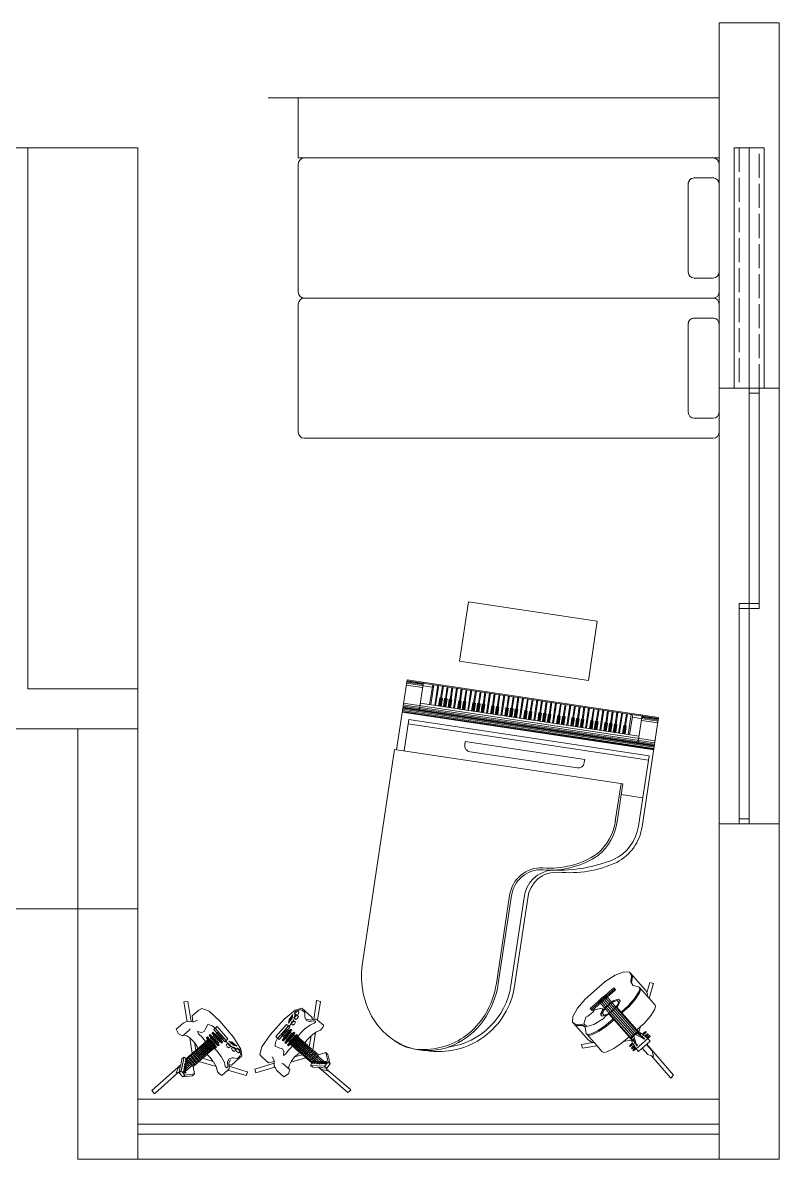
# Model space of a CAD drawing. Header units: millimetres. Extents: x 23218 to 31754, y 14902 to 21214.
# Drawn here: x 24733 to 25110, y 14902 to 15470 of the extents above; entities that cross this region are included whole.
import ezdxf

# ---------------------------------------------------------------- set-up
doc = ezdxf.new("R2010")
doc.units = ezdxf.units.MM
doc.linetypes.add('ACAD_ISO02W100', pattern=[15, 12, -3])
doc.layers.get('0').update_dxf_attribs({"lineweight": 18})
for name, color, linetype, lineweight in [('A-FURN', 9, 'Continuous', 13), ('PROIEZIONI_finissime_fine lines', 251, 'Continuous', 5), ('vetro', 140, 'Continuous', 15), ('Wall', 7, 'Continuous', 20)]:
    doc.layers.add(name, color=color, linetype=linetype, lineweight=lineweight)

# ---------------------------------------------------------------- blocks, each defined once
blk = doc.blocks.new('Guitar Stand Accoustic')
at = {"lineweight": 0}
for p, q in [((-0.36, 14.26), (-0.15, 22.09)), ((-0.15, 22.09), (0.58, 22.15)), ((0.61, 22.04), (0.46, 16.54)), ((0.58, 22.15), (0.61, 22.04)), ((-0.27, 14.26), (-0.24, 15.89)), ((-0.24, 15.89), (0.3, 16.87)), ((0.3, 16.87), (0.46, 16.54)), ((0.46, 16.54), (0.8, 15.87)), ((0.8, 15.87), (0.77, 14.24)), ((-1.87, 13.59), (-1.88, 13.36)), ((-1.88, 13.36), (-1.38, 13.35)), ((-1.38, 13.58), (-1.87, 13.59)), ((-1.83, 13.1), (-1.84, 12.88)), ((-1.33, 13.09), (-1.83, 13.1)), ((-1.38, 13.53), (-1.38, 13.58)), ((-1.38, 13.53), (-1.25, 13.52)), ((-1.38, 13.37), (-1.38, 13.53)), ((-1.38, 13.35), (-1.38, 13.37)), ((-1.38, 13.37), (-1.22, 13.37)), ((-1.34, 13.04), (-1.33, 13.09)), ((-1.26, 13.57), (-1.24, 14.28)), ((-1.25, 13.52), (-1.26, 13.57)), ((-1.26, 13.57), (1.73, 13.52)), ((-1.22, 13.37), (-1.25, 13.52)), ((-1.24, 14.28), (-0.36, 14.26)), ((-1.17, 13.03), (-1.22, 13.37)), ((-0.69, 13.27), (-0.77, 13.21)), ((-0.77, 12.9), (-0.77, 13.21)), ((-0.61, 13.21), (-0.69, 13.27)), ((-0.61, 12.9), (-0.61, 13.21)), ((-0.36, 14.26), (-0.27, 14.26)), ((-0.27, 14.26), (0.77, 14.24)), ((1.75, 14.22), (0.77, 14.24)), ((1.07, 13.18), (1.16, 13.24)), ((1.07, 12.87), (1.07, 13.18)), ((1.16, 13.24), (1.24, 13.18)), ((1.23, 12.87), (1.24, 13.18)), ((1.63, 12.99), (1.69, 13.32)), ((1.69, 13.32), (1.72, 13.47)), ((1.85, 13.32), (1.69, 13.32)), ((1.72, 13.47), (1.73, 13.52)), ((1.85, 13.47), (1.72, 13.47)), ((1.73, 13.52), (1.75, 14.22)), ((1.85, 13.53), (2.35, 13.52)), ((1.85, 13.47), (1.85, 13.53)), ((1.85, 13.32), (1.85, 13.47)), ((1.85, 13.29), (1.85, 13.32)), ((2.35, 13.29), (1.85, 13.29)), ((2.35, 13.52), (2.35, 13.29)), ((-2.68, 10.98), (-4.43, 10.79)), ((-1.76, 10.98), (-2.68, 10.98)), ((-1.84, 12.51), (-1.85, 12.3)), ((-1.85, 12.3), (-1.35, 12.29)), ((-1.84, 12.88), (-1.34, 12.87)), ((-1.34, 12.5), (-1.84, 12.51)), ((-1.76, 10.98), (-0.79, 11.56)), ((-0.8, 10.97), (-1.76, 10.98)), ((-1.35, 12.45), (-1.34, 12.5)), ((-1.35, 12.45), (-1.07, 12.45)), ((-1.35, 12.3), (-1.35, 12.45)), ((-1.35, 12.29), (-1.35, 12.3)), ((-1.35, 12.3), (-1.05, 12.3)), ((-1.34, 13.04), (-1.17, 13.03)), ((-1.34, 12.89), (-1.34, 13.04)), ((-1.34, 12.87), (-1.34, 12.89)), ((-1.34, 12.89), (-1.14, 12.88)), ((-1.14, 12.88), (-1.17, 13.03)), ((-1.07, 12.45), (-1.14, 12.88)), ((-1.05, 12.3), (-1.07, 12.45)), ((-0.97, 11.86), (-1.05, 12.3)), ((-0.79, 11.6), (-0.97, 11.86)), ((-0.88, 6.63), (-0.8, 10.97)), ((-0.79, 11.43), (-0.8, 11.32)), ((-0.8, 10.97), (-0.8, 11.32)), ((-0.8, 11.32), (1.2, 11.28)), ((-0.67, 11.31), (-0.8, 11.32)), ((-0.79, 11.56), (-0.79, 11.6)), ((-0.79, 11.43), (-0.79, 11.56)), ((-0.79, 11.43), (1.2, 11.4)), ((-0.78, 5.06), (-0.67, 11.31)), ((-0.69, 12.96), (-0.77, 12.9)), ((-0.77, 12.9), (-0.61, 12.9)), ((-0.66, 12.19), (-0.74, 12.14)), ((-0.74, 11.83), (-0.74, 12.14)), ((-0.66, 11.88), (-0.74, 11.83)), ((-0.74, 11.83), (-0.58, 11.83)), ((-0.65, 12.78), (-0.73, 12.73)), ((-0.73, 12.41), (-0.73, 12.73)), ((-0.65, 12.47), (-0.73, 12.41)), ((-0.73, 12.41), (-0.57, 12.41)), ((-0.61, 12.9), (-0.69, 12.96)), ((-0.67, 11.31), (-0.66, 11.83)), ((-0.32, 11.31), (-0.67, 11.31)), ((-0.58, 12.14), (-0.66, 12.19)), ((-0.58, 11.83), (-0.66, 11.88)), ((-0.57, 12.72), (-0.65, 12.78)), ((-0.57, 12.41), (-0.65, 12.47)), ((0.02, 11.3), (-0.62, 12.9)), ((-0.32, 11.31), (-0.61, 12.41)), ((-0.58, 11.83), (-0.58, 12.14)), ((-0.57, 12.41), (-0.57, 12.72)), ((-0.48, 2.37), (-0.32, 11.31)), ((0.02, 11.3), (-0.32, 11.31)), ((-0.13, 2.37), (0.02, 11.3)), ((0.2, 11.3), (0.02, 11.3)), ((0.2, 11.3), (0.37, 11.29)), ((0.26, 5.11), (0.37, 11.29)), ((0.37, 11.29), (1.08, 12.87)), ((0.37, 11.29), (0.72, 11.29)), ((0.61, 5.07), (0.72, 11.29)), ((0.72, 11.29), (1.04, 12.38)), ((0.72, 11.29), (1.07, 11.28)), ((0.96, 5.02), (1.07, 11.28)), ((1, 12.11), (1.09, 12.16)), ((1, 11.8), (1, 12.11)), ((1, 11.8), (1.08, 11.85)), ((1.16, 11.8), (1, 11.8)), ((1.01, 12.69), (1.1, 12.75)), ((1.01, 12.38), (1.01, 12.69)), ((1.01, 12.38), (1.09, 12.44)), ((1.17, 12.38), (1.01, 12.38)), ((1.07, 12.87), (1.15, 12.92)), ((1.23, 12.87), (1.07, 12.87)), ((1.07, 11.28), (1.08, 11.8)), ((1.07, 11.28), (1.2, 11.28)), ((1.08, 11.85), (1.16, 11.8)), ((1.09, 12.44), (1.17, 12.38)), ((1.09, 12.16), (1.17, 12.11)), ((1.1, 12.75), (1.18, 12.69)), ((1.11, 6.6), (1.19, 10.93)), ((1.15, 12.92), (1.23, 12.87)), ((1.16, 11.8), (1.17, 12.11)), ((1.17, 12.38), (1.18, 12.69)), ((1.19, 10.93), (1.2, 11.28)), ((1.19, 10.93), (2.59, 10.89)), ((1.2, 11.57), (1.32, 11.72)), ((1.2, 11.4), (1.2, 11.57)), ((1.2, 11.4), (1.2, 11.28)), ((1.32, 11.72), (1.39, 11.81)), ((1.32, 11.72), (2.59, 10.89)), ((1.39, 11.81), (1.48, 12.25)), ((1.48, 12.25), (1.51, 12.4)), ((1.78, 12.25), (1.48, 12.25)), ((1.51, 12.4), (1.6, 12.84)), ((1.78, 12.4), (1.51, 12.4)), ((1.6, 12.84), (1.63, 12.99)), ((1.79, 12.83), (1.6, 12.84)), ((1.79, 12.98), (1.63, 12.99)), ((1.78, 12.4), (1.79, 12.45)), ((1.78, 12.25), (1.78, 12.4)), ((1.78, 12.24), (1.78, 12.25)), ((2.28, 12.23), (1.78, 12.24)), ((1.79, 12.98), (1.8, 13.04)), ((1.79, 12.83), (1.79, 12.98)), ((1.79, 12.81), (1.79, 12.83)), ((2.29, 12.81), (1.79, 12.81)), ((1.79, 12.45), (2.28, 12.44)), ((1.8, 13.04), (2.29, 13.03)), ((2.28, 12.44), (2.28, 12.23)), ((2.29, 13.03), (2.29, 12.81)), ((2.59, 10.89), (3.06, 10.88)), ((3.06, 10.88), (4.81, 10.63)), ((-6.61, 8.06), (-6.58, 9.77)), ((-6.41, 10.12), (-6.58, 9.77)), ((-5.88, 10.41), (-6.41, 10.12)), ((-4.43, 10.79), (-5.88, 10.41)), ((4.81, 10.63), (6.25, 10.2)), ((6.25, 10.2), (6.77, 9.89)), ((6.77, 9.89), (6.92, 9.54)), ((6.89, 8.1), (6.92, 9.54)), ((-9.13, 6.55), (-6.61, 8.06)), ((-8.72, 5.91), (-9.13, 6.55)), ((-7, 6.94), (-8.72, 5.91)), ((-7, 6.94), (-7.14, 6.42)), ((-6.92, 7.24), (-7, 6.94)), ((-6.62, 7.49), (-6.92, 7.24)), ((-6.65, 5.44), (-6.62, 7.49)), ((-6.62, 7.49), (-6.61, 8.06)), ((-2.75, 6.64), (-4.51, 6.45)), ((-0.88, 6.63), (-2.75, 6.64)), ((-0.88, 6.4), (-0.88, 6.63)), ((1.11, 6.6), (2.98, 6.54)), ((1.11, 6.36), (1.11, 6.6)), ((2.98, 6.54), (4.73, 6.29)), ((6.84, 5.2), (6.88, 7.25)), ((6.88, 7.25), (6.89, 8.1)), ((6.88, 7.25), (7.09, 7.06)), ((6.89, 8.1), (9.26, 6.56)), ((8.83, 5.94), (7.09, 7.06)), ((7.09, 7.06), (7.17, 6.99)), ((7.17, 6.99), (7.37, 6.16)), ((9.26, 6.56), (8.93, 5.91)), ((-7.22, 2.08), (-7.14, 6.42)), ((-6.49, 5.55), (-6.66, 5.2)), ((-6.66, 5.2), (-6.65, 5.44)), ((-6.66, 5.2), (-6.43, 4.85)), ((-6.49, 5.78), (-6.65, 5.44)), ((-5.96, 6.08), (-6.49, 5.78)), ((-5.96, 5.84), (-6.49, 5.55)), ((-6.43, 4.85), (-6, 4.17)), ((-4.51, 6.45), (-5.96, 6.08)), ((-4.51, 6.22), (-5.96, 5.84)), ((-2.76, 6.41), (-4.51, 6.22)), ((-0.88, 6.4), (-2.76, 6.41)), ((-1.31, 5.12), (-2.19, 4.74)), ((-2.19, 4.74), (-2.19, 4.24)), ((-1.81, 4.69), (-1.82, 4.27)), ((-1.08, 5.01), (-1.81, 4.69)), ((-0.91, 5.16), (-1.31, 5.12)), ((0.09, 5.12), (-1.08, 5.01)), ((-0.91, 5.16), (-0.88, 6.4)), ((-0.91, 5.04), (-0.91, 5.16)), ((-0.03, 5.12), (-0.91, 5.04)), ((-0.83, 2.38), (-0.78, 5.06)), ((-0.03, 5.12), (0.21, 5.12)), ((0.09, 5.12), (1.26, 4.97)), ((0.21, 5.12), (1.08, 5.01)), ((0.22, 2.36), (0.26, 5.11)), ((0.56, 2.36), (0.61, 5.07)), ((0.91, 2.35), (0.96, 5.02)), ((1.08, 5.01), (1.09, 5.13)), ((1.09, 5.13), (1.11, 6.36)), ((1.09, 5.13), (1.49, 5.07)), ((1.11, 6.36), (2.98, 6.31)), ((1.26, 4.97), (1.98, 4.62)), ((1.49, 5.07), (1.69, 4.98)), ((1.49, 4.96), (1.69, 4.98)), ((1.49, 4.96), (2.35, 4.54)), ((1.69, 4.98), (2.5, 5.05)), ((1.98, 4.62), (1.97, 4.21)), ((2.35, 4.54), (2.34, 4.16)), ((2.5, 5.05), (4.57, 4.69)), ((2.98, 6.31), (4.73, 6.06)), ((4.57, 4.69), (5.83, 4.03)), ((4.73, 6.29), (6.17, 5.86)), ((4.73, 6.06), (6.17, 5.63)), ((6.6, 4.62), (6.15, 3.96)), ((6.17, 5.86), (6.69, 5.55)), ((6.17, 5.63), (6.69, 5.31)), ((6.84, 4.96), (6.6, 4.62)), ((6.69, 5.55), (6.84, 5.2)), ((6.69, 5.31), (6.84, 4.96)), ((6.84, 4.96), (6.84, 5.2)), ((7.29, 1.83), (7.37, 6.16)), ((8.93, 5.91), (8.83, 5.94)), ((-7, 2.9), (-7.22, 2.08)), ((-7, 2.67), (-7.22, 1.85)), ((-6.15, 3.59), (-7, 2.9)), ((-6.16, 3.36), (-7, 2.67)), ((-5.96, 4.11), (-6.16, 3.36)), ((-6, 4.17), (-6.15, 3.59)), ((-6, 4.17), (-5.96, 4.11)), ((-2.94, 2.53), (-2.95, 2.3)), ((-2.95, 2.3), (-2.95, 2.05)), ((-2.95, 2.3), (3.03, 2.2)), ((-2.94, 2.53), (3.03, 2.43)), ((-2.19, 4.24), (-1.33, 3.82)), ((-1.82, 4.27), (-1.1, 3.93)), ((-1.33, 3.82), (-0.05, 3.66)), ((-1.1, 3.93), (0.07, 3.78)), ((1.24, 3.88), (0.07, 3.78)), ((1.47, 3.77), (0.18, 3.66)), ((1.97, 4.21), (1.24, 3.88)), ((1.3, 3.4), (1.47, 3.66)), ((2.58, 2.66), (1.3, 3.4)), ((2.34, 4.16), (1.47, 3.77)), ((2.34, 4.04), (1.47, 3.66)), ((2.34, 4.16), (2.34, 4.04)), ((3.16, 2.77), (2.58, 2.66)), ((3.03, 2.2), (3.02, 1.94)), ((3.03, 2.43), (3.03, 2.2)), ((4.35, 2.74), (3.16, 2.77)), ((4.77, 2.61), (4.35, 2.74)), ((5.9, 3.26), (4.77, 2.61)), ((5.83, 4.03), (5.9, 3.26)), ((6.15, 3.96), (6.1, 3.89)), ((6.1, 3.89), (6.27, 3.14)), ((6.15, 3.96), (6.28, 3.37)), ((6.27, 3.14), (7.09, 2.42)), ((6.28, 3.37), (7.1, 2.65)), ((7.09, 2.42), (7.29, 1.59)), ((7.1, 2.65), (7.29, 1.83)), ((-7.22, 1.85), (-7.22, 2.08)), ((-7.22, 1.85), (-6.44, 1.05)), ((-6.44, 1.05), (-4.79, 0.42)), ((-4.79, 0.42), (-2.55, 0.05)), ((-2.95, 2.05), (-1.71, 2.03)), ((-2.55, 0.05), (2.55, -0.05)), ((-0.84, 1.97), (-1.71, 2.03)), ((-0.91, 2.17), (-1.06, 2.08)), ((-1.06, 2.08), (-0.76, 2.08)), ((-0.76, 2.08), (-0.91, 2.17)), ((-0.84, 1.97), (0.03, 1.89)), ((-0.56, 2.17), (-0.71, 2.08)), ((-0.71, 2.08), (-0.41, 2.07)), ((-0.41, 2.07), (-0.56, 2.17)), ((-0.21, 2.16), (-0.36, 2.07)), ((-0.36, 2.07), (-0.06, 2.06)), ((-0.06, 2.06), (-0.21, 2.16)), ((0.9, 1.94), (0.03, 1.89)), ((0.14, 2.06), (0.29, 2.15)), ((0.43, 2.06), (0.14, 2.06)), ((0.29, 2.15), (0.43, 2.06)), ((0.49, 2.05), (0.64, 2.14)), ((0.78, 2.05), (0.49, 2.05)), ((0.64, 2.14), (0.78, 2.05)), ((0.83, 2.05), (0.98, 2.13)), ((1.13, 2.04), (0.83, 2.05)), ((0.9, 1.94), (1.78, 1.97)), ((0.98, 2.13), (1.13, 2.04)), ((3.02, 1.94), (1.78, 1.97)), ((4.8, 0.25), (2.55, -0.05)), ((6.48, 0.82), (4.8, 0.25)), ((7.29, 1.59), (6.48, 0.82)), ((7.29, 1.59), (7.29, 1.83))]:
    blk.add_line(p, q, dxfattribs=at)
blk = doc.blocks.new('Guitar Stand Electric')
for p, q in [((-0.43, 11.09), (-0.24, 18.46)), ((-0.24, 18.46), (0.49, 18.52)), ((0.52, 18.42), (0.36, 12.43)), ((0.49, 18.52), (0.52, 18.42)), ((-1.16, 9.67), (0.52, 11.76)), ((-1.15, 10.2), (-0.43, 11.09)), ((-0.43, 11.09), (-0.34, 11.21)), ((-0.34, 11.21), (0.47, 12.22)), ((-0.34, 11.21), (-0.33, 11.76)), ((-0.33, 11.76), (0.21, 12.75)), ((0.21, 12.75), (0.36, 12.43)), ((0.49, 10.94), (0.22, 10.81)), ((0.36, 12.43), (0.47, 12.22)), ((0.47, 12.22), (0.52, 12.29)), ((0.75, 10.8), (0.49, 10.94)), ((1.58, 12.27), (0.52, 12.29)), ((0.52, 11.76), (0.52, 12.29)), ((0.52, 11.76), (1.57, 11.74)), ((0.8, 11.25), (0.53, 11.11)), ((0.53, 11.11), (0.53, 10.93)), ((0.8, 11.07), (0.53, 10.93)), ((0.53, 10.93), (1.06, 10.92)), ((0.67, 3.96), (0.8, 10.92)), ((1.06, 11.1), (0.8, 11.25)), ((1.06, 10.92), (0.8, 11.07)), ((0.85, 11.46), (0.84, 11.29)), ((1.11, 11.43), (0.84, 11.29)), ((0.84, 11.29), (1.37, 11.28)), ((1.11, 11.61), (0.85, 11.46)), ((0.98, 3.95), (1.11, 11.28)), ((1.06, 11.1), (1.06, 10.92)), ((1.37, 11.46), (1.11, 11.61)), ((1.37, 11.28), (1.11, 11.43)), ((1.37, 11.46), (1.37, 11.28)), ((1.57, 11.74), (1.58, 12.27)), ((2.6, 10.19), (1.57, 11.74)), ((2.61, 10.72), (1.58, 12.27)), ((-1.16, 9.67), (-1.15, 10.2)), ((-0.66, 9.5), (-1.16, 9.67)), ((-0.44, 9.82), (-0.71, 9.7)), ((-0.71, 9.7), (-0.71, 9.52)), ((-0.45, 9.64), (-0.71, 9.52)), ((-0.71, 9.52), (-0.18, 9.51)), ((-0.68, 8.52), (-0.67, 9.01)), ((-0.67, 9.01), (-0.66, 9.5)), ((-0.67, 9.01), (1.33, 8.97)), ((-0.66, 9.5), (1.34, 9.46)), ((-0.59, 1.62), (-0.45, 9.52)), ((-0.18, 9.51), (-0.45, 9.64)), ((-0.18, 9.69), (-0.44, 9.82)), ((-0.13, 10.12), (-0.4, 10)), ((-0.4, 10), (-0.4, 9.82)), ((-0.14, 9.94), (-0.4, 9.82)), ((-0.4, 9.82), (0.13, 9.81)), ((-0.24, 3.98), (-0.14, 9.81)), ((-0.18, 9.69), (-0.18, 9.51)), ((0.13, 9.81), (-0.14, 9.94)), ((0.13, 9.99), (-0.13, 10.12)), ((0.18, 10.56), (-0.09, 10.43)), ((-0.09, 10.43), (-0.09, 10.26)), ((0.18, 10.38), (-0.09, 10.26)), ((-0.09, 10.26), (0.44, 10.25)), ((0.06, 3.97), (0.17, 10.25)), ((0.13, 9.99), (0.13, 9.81)), ((0.44, 10.42), (0.18, 10.56)), ((0.44, 10.25), (0.18, 10.38)), ((0.22, 10.81), (0.22, 10.63)), ((0.49, 10.77), (0.22, 10.63)), ((0.22, 10.63), (0.75, 10.62)), ((0.37, 3.97), (0.49, 10.63)), ((0.44, 10.42), (0.44, 10.25)), ((0.75, 10.62), (0.49, 10.77)), ((0.75, 10.8), (0.75, 10.62)), ((1.33, 8.97), (1.32, 8.49)), ((1.34, 9.46), (1.33, 8.97)), ((1.34, 9.46), (2.6, 10.19)), ((2.6, 10.19), (2.61, 10.72)), ((-6.25, 5.7), (-6.22, 7.35)), ((-6.22, 7.35), (-5.21, 7.59)), ((-5.21, 7.59), (-4.43, 7.25)), ((-4.46, 5.6), (-4.43, 6.91)), ((-4.43, 6.91), (-4.43, 7.25)), ((-4.43, 6.91), (-3.96, 6.63)), ((-3.96, 6.63), (-3.27, 6.45)), ((-3.27, 6.45), (-0.69, 8.01)), ((-0.71, 7.11), (-2.02, 6.32)), ((-1.12, 6.42), (-0.71, 6.67)), ((-0.72, 6.57), (-0.71, 6.67)), ((-0.72, 6.57), (1.29, 6.53)), ((-0.72, 6.24), (-0.72, 6.57)), ((-0.71, 7.11), (-0.7, 7.22)), ((-0.71, 6.89), (-0.71, 7.11)), ((-0.71, 6.89), (1.29, 6.86)), ((-0.71, 6.67), (-0.71, 6.89)), ((-0.7, 7.58), (-0.69, 8.01)), ((-0.7, 7.58), (1.31, 7.55)), ((-0.7, 7.22), (-0.7, 7.58)), ((-0.7, 7.22), (1.3, 7.18)), ((-0.69, 8.03), (-0.68, 8.52)), ((-0.69, 8.03), (1.31, 8)), ((-0.69, 8.01), (-0.69, 8.03)), ((-0.68, 8.52), (1.32, 8.49)), ((1.29, 6.53), (1.28, 6.21)), ((1.3, 7.11), (1.29, 6.86)), ((1.29, 6.86), (1.29, 6.53)), ((1.31, 7.55), (1.3, 7.18)), ((1.3, 7.18), (1.3, 7.11)), ((3.1, 5.94), (1.3, 7.11)), ((1.32, 8.49), (1.31, 8.01)), ((1.31, 8.01), (4.17, 6.15)), ((1.31, 8.01), (1.31, 8)), ((1.31, 8), (1.31, 7.55)), ((5.12, 6.57), (4.35, 6.19)), ((5.12, 6.57), (5.79, 6.53)), ((5.79, 6.53), (6.1, 6.45)), ((-9.25, 2.86), (-5.99, 4.82)), ((-6.25, 5.7), (-6.22, 5.47)), ((-6.07, 5.04), (-6.22, 5.47)), ((-6.07, 5.04), (-5.99, 4.82)), ((-5.99, 4.82), (-5.92, 4.6)), ((-5.92, 4.6), (-5.5, 4.23)), ((-4.46, 5.6), (-4.53, 5.29)), ((-3.27, 6.45), (-3.07, 6.4)), ((-3.22, 4.53), (-2.78, 4.67)), ((-3.22, 4.53), (-2.59, 4.06)), ((-3.07, 6.4), (-2.02, 6.32)), ((-2.78, 4.67), (-1.75, 4.57)), ((-2.02, 6.32), (-1.99, 6.32)), ((-1.99, 6.32), (-1.12, 6.42)), ((-1.75, 4.57), (-0.75, 4.63)), ((-0.76, 4.21), (-0.75, 4.45)), ((-0.75, 4.7), (-0.74, 4.94)), ((-0.75, 4.7), (1.25, 4.66)), ((-0.75, 4.63), (-0.75, 4.7)), ((-0.75, 4.45), (-0.75, 4.63)), ((-0.75, 4.45), (1.25, 4.42)), ((-0.74, 5.43), (-0.73, 5.67)), ((-0.74, 5.18), (-0.74, 5.43)), ((-0.74, 5.43), (1.27, 5.39)), ((-0.74, 5.18), (1.26, 5.15)), ((-0.74, 4.94), (-0.74, 5.18)), ((-0.74, 4.94), (1.26, 4.9)), ((-0.73, 5.96), (-0.72, 6.24)), ((-0.73, 5.67), (-0.73, 5.96)), ((-0.73, 5.96), (1.28, 5.92)), ((-0.73, 5.67), (1.27, 5.64)), ((-0.72, 6.24), (1.28, 6.21)), ((1.26, 4.9), (1.25, 4.66)), ((1.25, 4.66), (1.25, 4.42)), ((1.25, 4.42), (1.25, 4.19)), ((1.27, 5.39), (1.26, 5.15)), ((1.26, 5.15), (1.26, 4.9)), ((1.28, 5.92), (1.27, 5.64)), ((1.27, 5.64), (1.27, 5.39)), ((1.28, 6.21), (1.28, 5.96)), ((2.03, 5.88), (1.28, 5.96)), ((1.28, 5.96), (1.28, 5.92)), ((3.1, 5.94), (2.03, 5.88)), ((4.17, 6.15), (3.17, 5.94)), ((4.6, 4.44), (3.3, 4.17)), ((4.35, 6.19), (4.17, 6.15)), ((5.28, 4.78), (4.6, 4.44)), ((4.92, 3.88), (5.58, 4.38)), ((5.62, 4.76), (5.28, 4.78)), ((5.58, 4.38), (5.71, 4.55)), ((5.73, 4.73), (5.62, 4.76)), ((5.71, 4.55), (5.77, 4.68)), ((5.77, 4.68), (5.73, 4.73)), ((6.08, 4.52), (5.94, 4.34)), ((6.15, 4.67), (6.08, 4.52)), ((6.1, 6.45), (6.17, 6.33)), ((6.15, 4.86), (6.17, 6.33)), ((6.15, 4.86), (9.21, 2.87)), ((6.15, 4.67), (6.15, 4.86)), ((-8.84, 2.22), (-9.25, 2.86)), ((-5.5, 4.23), (-8.84, 2.22)), ((-6.22, 1.72), (-6.2, 3.38)), ((-5.27, 4.02), (-6.2, 3.38)), ((-5.5, 4.23), (-5.27, 4.02)), ((-5.27, 4.02), (-5.11, 3.88)), ((-5.11, 3.88), (-4.9, 3.13)), ((-2.65, 3.07), (-2.99, 2.19)), ((-2.99, 2.19), (-2.74, 1.92)), ((-2.4, 3.56), (-2.65, 3.07)), ((-2.59, 4.06), (-2.4, 3.56)), ((-1.23, 2.48), (-1.12, 2.66)), ((-1.23, 2.36), (-1.12, 2.54)), ((-1.23, 2.48), (-1.23, 2.36)), ((1.35, 2.16), (-1.23, 2.36)), ((-1.21, 3.35), (-1.22, 3.23)), ((-1.22, 3.23), (1.41, 3.19)), ((-1.22, 3.05), (-1.22, 3.23)), ((1.41, 3), (-1.22, 3.05)), ((-1.21, 3.74), (-1.2, 3.93)), ((1.42, 3.7), (-1.21, 3.74)), ((-1.21, 3.35), (1.41, 3.31)), ((-1.2, 4.04), (-0.76, 4.04)), ((-1.2, 4.04), (-1.2, 3.93)), ((-1.2, 3.93), (1.42, 3.88)), ((-1.12, 2.66), (1.46, 2.45)), ((-1.12, 2.66), (-1.12, 2.54)), ((-1.12, 2.54), (1.45, 2.34)), ((-0.91, 3.17), (-0.96, 3.12)), ((-0.96, 3.12), (-0.84, 3.09)), ((-0.9, 3.86), (-0.95, 3.81)), ((-0.95, 3.81), (-0.83, 3.78)), ((-0.86, 2.45), (-0.93, 2.41)), ((-0.93, 2.41), (-0.83, 2.38)), ((-0.76, 3.17), (-0.91, 3.17)), ((-0.75, 3.86), (-0.9, 3.86)), ((-0.72, 2.44), (-0.86, 2.45)), ((-0.84, 3.09), (-0.72, 3.12)), ((-0.83, 3.78), (-0.71, 3.81)), ((-0.83, 2.38), (-0.7, 2.4)), ((-0.76, 4.21), (1.25, 4.17)), ((-0.76, 4.04), (-0.76, 4.21)), ((-0.76, 3.99), (-0.76, 4.04)), ((1.24, 3.95), (-0.76, 3.99)), ((-0.72, 3.12), (-0.76, 3.17)), ((-0.71, 3.81), (-0.75, 3.86)), ((-0.7, 2.4), (-0.72, 2.44)), ((-0.54, 3.16), (-0.58, 3.12)), ((-0.58, 3.12), (-0.46, 3.09)), ((-0.52, 3.85), (-0.57, 3.81)), ((-0.57, 3.81), (-0.45, 3.78)), ((-0.49, 2.43), (-0.56, 2.39)), ((-0.56, 2.39), (-0.46, 2.35)), ((-0.39, 3.16), (-0.54, 3.16)), ((-0.38, 3.85), (-0.52, 3.85)), ((-0.35, 2.41), (-0.49, 2.43)), ((-0.46, 3.09), (-0.35, 3.11)), ((-0.46, 2.35), (-0.33, 2.37)), ((-0.45, 3.78), (-0.33, 3.8)), ((-0.35, 3.11), (-0.39, 3.16)), ((-0.33, 3.8), (-0.38, 3.85)), ((-0.33, 2.37), (-0.35, 2.41)), ((-0.28, 1.61), (-0.24, 3.98)), ((-0.1, 3.15), (-0.15, 3.11)), ((-0.15, 3.11), (-0.03, 3.08)), ((-0.09, 3.85), (-0.13, 3.8)), ((-0.13, 3.8), (-0.02, 3.77)), ((-0.06, 2.39), (-0.13, 2.35)), ((-0.13, 2.35), (-0.03, 2.32)), ((0.05, 3.15), (-0.1, 3.15)), ((0.06, 3.84), (-0.09, 3.85)), ((0.08, 2.38), (-0.06, 2.39)), ((-0.03, 3.08), (0.09, 3.1)), ((-0.03, 2.32), (0.1, 2.33)), ((-0.02, 3.77), (0.1, 3.8)), ((0.02, 1.61), (0.06, 3.97)), ((0.09, 3.1), (0.05, 3.15)), ((0.1, 3.8), (0.06, 3.84)), ((0.1, 2.33), (0.08, 2.38)), ((0.28, 3.15), (0.23, 3.1)), ((0.23, 3.1), (0.35, 3.07)), ((0.3, 2.36), (0.23, 2.32)), ((0.23, 2.32), (0.33, 2.29)), ((0.29, 3.84), (0.24, 3.79)), ((0.24, 3.79), (0.36, 3.76)), ((0.42, 3.14), (0.28, 3.15)), ((0.43, 3.84), (0.29, 3.84)), ((0.45, 2.35), (0.3, 2.36)), ((0.33, 1.6), (0.37, 3.97)), ((0.33, 2.29), (0.47, 2.3)), ((0.35, 3.07), (0.47, 3.1)), ((0.36, 3.76), (0.48, 3.79)), ((0.47, 3.1), (0.42, 3.14)), ((0.48, 3.79), (0.43, 3.84)), ((0.47, 2.3), (0.45, 2.35)), ((0.65, 3.14), (0.6, 3.1)), ((0.6, 3.1), (0.72, 3.07)), ((0.67, 2.33), (0.6, 2.29)), ((0.6, 2.29), (0.7, 2.26)), ((0.66, 3.83), (0.62, 3.79)), ((0.62, 3.79), (0.73, 3.76)), ((0.63, 1.6), (0.67, 3.96)), ((0.8, 3.14), (0.65, 3.14)), ((0.81, 3.83), (0.66, 3.83)), ((0.82, 2.32), (0.67, 2.33)), ((0.7, 2.26), (0.84, 2.28)), ((0.72, 3.07), (0.84, 3.09)), ((0.73, 3.76), (0.85, 3.78)), ((0.84, 3.09), (0.8, 3.14)), ((0.85, 3.78), (0.81, 3.83)), ((0.84, 2.28), (0.82, 2.32)), ((0.94, 1.59), (0.98, 3.95)), ((1.04, 2.31), (0.97, 2.27)), ((0.97, 2.27), (1.07, 2.23)), ((1.03, 3.13), (0.98, 3.09)), ((0.98, 3.09), (1.1, 3.06)), ((1.04, 3.83), (0.99, 3.78)), ((0.99, 3.78), (1.11, 3.75)), ((1.17, 3.13), (1.03, 3.13)), ((1.18, 3.82), (1.04, 3.83)), ((1.19, 2.29), (1.04, 2.31)), ((1.07, 2.23), (1.2, 2.25)), ((1.1, 3.06), (1.22, 3.08)), ((1.11, 3.75), (1.23, 3.78)), ((1.22, 3.08), (1.17, 3.13)), ((1.23, 3.78), (1.18, 3.82)), ((1.2, 2.25), (1.19, 2.29)), ((1.25, 4.17), (1.24, 4)), ((1.24, 4), (1.42, 4)), ((1.24, 4), (1.24, 3.95)), ((1.25, 4.19), (1.99, 4.1)), ((1.25, 4.19), (1.25, 4.17)), ((1.45, 2.34), (1.35, 2.16)), ((1.41, 3.31), (1.41, 3.19)), ((1.41, 3.19), (1.41, 3)), ((1.42, 4), (1.42, 3.88)), ((1.42, 3.88), (1.42, 3.7)), ((1.46, 2.45), (1.45, 2.34)), ((3.3, 4.17), (1.99, 4.1)), ((4.68, 3.3), (4.92, 3.88)), ((4.91, 2.72), (4.68, 3.3)), ((4.91, 2.72), (5.05, 2.55)), ((5.21, 3.79), (4.94, 3.2)), ((5.05, 2.55), (5.6, 2.09)), ((5.51, 4.01), (5.21, 3.79)), ((5.76, 4.2), (5.51, 4.01)), ((5.51, 4.01), (5.85, 3.74)), ((5.94, 4.34), (5.76, 4.2)), ((8.77, 2.25), (5.76, 4.2)), ((5.81, 1.07), (5.84, 2.72)), ((5.84, 2.72), (5.85, 3.74)), ((8.88, 2.22), (8.77, 2.25)), ((9.21, 2.87), (8.88, 2.22)), ((-6.11, 1.06), (-6.22, 1.72)), ((-4.77, 0.34), (-6.11, 1.06)), ((-2.02, 0.01), (-4.77, 0.34)), ((-2.74, 1.92), (-2.24, 1.68)), ((-2.24, 1.68), (-1.53, 1.51)), ((2.02, -0.01), (-2.02, 0.01)), ((-1.54, 1.05), (-1.53, 1.51)), ((1.58, 1), (-1.54, 1.05)), ((-1.53, 1.87), (-1.53, 1.52)), ((-1.53, 1.87), (1.6, 1.82)), ((-1.53, 1.52), (1.59, 1.46)), ((-1.53, 1.51), (-1.53, 1.52)), ((1.59, 1.46), (1.58, 1)), ((1.6, 1.82), (1.59, 1.58)), ((1.59, 1.58), (2.27, 1.56)), ((1.59, 1.58), (1.59, 1.46)), ((3.21, 0.99), (2.01, 1.13)), ((2.01, 1.13), (2.61, 0.77)), ((4.7, 0.39), (2.02, -0.01)), ((2.65, 2.1), (2.27, 1.99)), ((2.27, 1.99), (2.27, 1.56)), ((2.64, 1.63), (2.27, 1.52)), ((2.27, 1.56), (2.27, 1.52)), ((2.27, 1.52), (2.64, 1.39)), ((2.53, 0.9), (2.77, 0.98)), ((2.77, 0.83), (2.53, 0.9)), ((2.61, 0.77), (3.77, 0.61)), ((3.02, 1.5), (2.64, 1.63)), ((2.64, 1.39), (2.95, 1.48)), ((3.02, 1.97), (2.65, 2.1)), ((2.77, 0.98), (2.81, 1)), ((2.77, 0.83), (2.77, 0.98)), ((2.77, 0.83), (3.31, 0.75)), ((3.05, 0.93), (2.81, 1)), ((2.95, 1.48), (3.02, 1.5)), ((2.95, 1.48), (3.48, 1.35)), ((3.02, 1.97), (3.02, 1.5)), ((3.31, 0.75), (3.05, 0.93)), ((3.77, 0.61), (3.21, 0.99)), ((3.48, 1.35), (3.47, 1.19)), ((3.85, 1.3), (3.47, 1.19)), ((3.47, 1.19), (3.85, 1.06)), ((3.86, 1.78), (3.48, 1.66)), ((3.48, 1.66), (3.48, 1.35)), ((4.22, 1.17), (3.85, 1.3)), ((3.85, 1.06), (3.88, 1.07)), ((4.23, 1.65), (3.86, 1.78)), ((3.88, 1.07), (4.14, 1.15)), ((3.88, 1.07), (4.01, 0.96)), ((4.01, 0.96), (4.13, 0.94)), ((4.14, 1.15), (4.13, 0.94)), ((4.13, 0.94), (4.13, 0.72)), ((4.51, 0.83), (4.13, 0.72)), ((4.13, 0.72), (4.5, 0.59)), ((4.14, 1.15), (4.22, 1.17)), ((4.23, 1.65), (4.22, 1.22)), ((4.51, 1.31), (4.22, 1.22)), ((4.22, 1.22), (4.22, 1.17)), ((4.5, 0.59), (4.88, 0.7)), ((4.89, 1.18), (4.51, 1.31)), ((4.88, 0.7), (4.51, 0.83)), ((4.7, 0.39), (5.81, 1.07)), ((4.89, 1.18), (4.88, 0.83)), ((4.88, 0.83), (5.31, 0.98)), ((4.88, 0.83), (4.88, 0.7)), ((5.31, 0.98), (5.44, 1.1)), ((5.44, 1.1), (5.6, 1.47)), ((5.6, 2.09), (5.62, 1.85)), ((5.6, 1.47), (5.62, 1.85))]:
    blk.add_line(p, q)

msp = doc.modelspace()

# ---------------------------------------------------------------- linework, layer by layer
at = {"layer": 'A-FURN'}
for p, q in [((24870.3, 15402.29), (24870.3, 15432.29)), ((24870.3, 15432.29), (25080.3, 15432.29)), ((25080.3, 15402.29), (25080.3, 15432.29)), ((24790.3, 15407.29), (24735.3, 15407.29)), ((24735.3, 15407.29), (24735.3, 15137.13)), ((24870.3, 15402.29), (25077.3, 15402.29)), ((24873.3, 15402.29), (24882.3, 15402.29)), ((25080.3, 15402.29), (25077.3, 15402.29)), ((24870.3, 15399.29), (24870.3, 15335.29)), ((25080.3, 15399.29), (25080.3, 15335.29)), ((25077.3, 15392.29), (25067.86, 15392.29)), ((25077.68, 15392.29), (25068.24, 15392.29)), ((25064.86, 15389.29), (25064.86, 15345.29)), ((25064.86, 15389.26), (25064.86, 15345.29)), ((25080.3, 15345.29), (25080.3, 15389.29)), ((25077.3, 15342.29), (25067.86, 15342.29)), ((24870.3, 15329.29), (24870.3, 15265.29)), ((25077.3, 15332.29), (24873.3, 15332.29)), ((24873.3, 15332.29), (24882.3, 15332.29)), ((25080.3, 15329.29), (25080.3, 15265.29)), ((25064.86, 15319.29), (25064.86, 15275.29)), ((25064.86, 15319.26), (25064.86, 15275.29)), ((25077.3, 15322.29), (25067.86, 15322.29)), ((25077.68, 15322.29), (25068.24, 15322.29)), ((25080.3, 15275.29), (25080.3, 15319.29)), ((25077.3, 15272.29), (25067.86, 15272.29)), ((25077.3, 15262.29), (24873.3, 15262.29)), ((24950.77, 15151.02), (24955.23, 15180.68)), ((24955.23, 15180.68), (25019.51, 15171.01)), ((25015.04, 15141.34), (25019.51, 15171.01)), ((24950.77, 15151.02), (25015.04, 15141.34)), ((24924.57, 15141.71), (24919.3, 15106.74)), ((24932.61, 15139.72), (24924.45, 15140.95)), ((24924.5, 15141.26), (25050.03, 15122.36)), ((24924.57, 15141.71), (25050.09, 15122.82)), ((24790.3, 15137.13), (24735.3, 15137.13)), ((24932.33, 15137.88), (24924.17, 15139.1)), ((24937.18, 15138.07), (24924.31, 15140)), ((24932.54, 15139.27), (24924.38, 15140.5)), ((24930.58, 15126.22), (24932.73, 15140.48)), ((24935.85, 15129.28), (24937.37, 15139.32)), ((24936.48, 15129.18), (24937.99, 15139.23)), ((24938.36, 15128.9), (24939.88, 15138.94)), ((24938.83, 15128.83), (24940.35, 15138.87)), ((24941.33, 15132.6), (24942.23, 15138.59)), ((24941.8, 15132.53), (24942.7, 15138.52)), ((24943.68, 15132.25), (24944.58, 15138.23)), ((24944.15, 15132.18), (24945.05, 15138.16)), ((24946.04, 15131.9), (24946.94, 15137.88)), ((24946.51, 15131.82), (24947.41, 15137.81)), ((24947.78, 15127.48), (24949.29, 15137.53)), ((24948.25, 15127.41), (24949.76, 15137.45)), ((24950.74, 15131.19), (24951.64, 15137.17)), ((24951.21, 15131.12), (24952.11, 15137.1)), ((24953.1, 15130.83), (24954, 15136.82)), ((24953.57, 15130.76), (24954.47, 15136.75)), ((24954.84, 15126.42), (24956.35, 15136.46)), ((24955.31, 15126.35), (24956.82, 15136.39)), ((24957.8, 15130.12), (24958.7, 15136.11)), ((24958.27, 15130.05), (24959.18, 15136.04)), ((24960.16, 15129.77), (24961.06, 15135.75)), ((24960.63, 15129.7), (24961.53, 15135.68)), ((24962.51, 15129.42), (24963.41, 15135.4)), ((24962.98, 15129.34), (24963.88, 15135.33)), ((25048.34, 15111.16), (24922.81, 15130.06)), ((24931.15, 15129.99), (25040.36, 15113.55)), ((24940.33, 15128.61), (24940.94, 15132.66)), ((24941.28, 15132.31), (24940.72, 15128.55)), ((24940.94, 15132.66), (24941.28, 15132.31)), ((24940.94, 15132.66), (24942.19, 15132.47)), ((24941.76, 15132.24), (24941.19, 15128.48)), ((24941.28, 15132.31), (24941.76, 15132.24)), ((24941.58, 15128.42), (24942.19, 15132.47)), ((24941.76, 15132.24), (24942.19, 15132.47)), ((24942.68, 15128.25), (24943.29, 15132.31)), ((24943.64, 15131.96), (24943.07, 15128.19)), ((24943.29, 15132.31), (24944.55, 15132.12)), ((24943.29, 15132.31), (24943.64, 15131.96)), ((24944.11, 15131.89), (24943.54, 15128.12)), ((24943.64, 15131.96), (24944.11, 15131.89)), ((24943.93, 15128.06), (24944.55, 15132.12)), ((24944.11, 15131.89), (24944.55, 15132.12)), ((24945.03, 15127.9), (24945.64, 15131.95)), ((24945.99, 15131.6), (24945.42, 15127.84)), ((24946.9, 15131.77), (24945.64, 15131.95)), ((24945.99, 15131.6), (24945.64, 15131.95)), ((24946.46, 15131.53), (24945.9, 15127.77)), ((24946.46, 15131.53), (24945.99, 15131.6)), ((24946.29, 15127.71), (24946.9, 15131.77)), ((24946.9, 15131.77), (24946.46, 15131.53)), ((24949.74, 15127.19), (24950.35, 15131.25)), ((24950.7, 15130.89), (24950.13, 15127.13)), ((24950.35, 15131.25), (24951.61, 15131.06)), ((24950.35, 15131.25), (24950.7, 15130.89)), ((24951.17, 15130.82), (24950.6, 15127.06)), ((24950.7, 15130.89), (24951.17, 15130.82)), ((24951, 15127), (24951.61, 15131.06)), ((24951.17, 15130.82), (24951.61, 15131.06)), ((24952.09, 15126.83), (24952.7, 15130.89)), ((24953.05, 15130.54), (24952.49, 15126.77)), ((24953.96, 15130.7), (24952.7, 15130.89)), ((24953.05, 15130.54), (24952.7, 15130.89)), ((24953.52, 15130.47), (24952.96, 15126.7)), ((24953.52, 15130.47), (24953.05, 15130.54)), ((24953.35, 15126.64), (24953.96, 15130.7)), ((24953.96, 15130.7), (24953.52, 15130.47)), ((24956.8, 15126.13), (24957.41, 15130.18)), ((24957.76, 15129.83), (24957.19, 15126.07)), ((24957.41, 15130.18), (24958.67, 15129.99)), ((24957.41, 15130.18), (24957.76, 15129.83)), ((24958.23, 15129.76), (24957.66, 15126)), ((24957.76, 15129.83), (24958.23, 15129.76)), ((24958.06, 15125.94), (24958.67, 15129.99)), ((24958.23, 15129.76), (24958.67, 15129.99)), ((24959.15, 15125.77), (24959.77, 15129.83)), ((24959.77, 15129.83), (24960.11, 15129.48)), ((24959.77, 15129.83), (24961.02, 15129.64)), ((24960.41, 15125.58), (24961.02, 15129.64)), ((24960.58, 15129.41), (24961.02, 15129.64)), ((24964.25, 15125), (24965.77, 15135.05)), ((24964.72, 15124.93), (24966.24, 15134.97)), ((24967.22, 15128.71), (24968.12, 15134.69)), ((24967.69, 15128.64), (24968.59, 15134.62)), ((24969.57, 15128.35), (24970.47, 15134.34)), ((24970.04, 15128.28), (24970.94, 15134.27)), ((24971.32, 15123.94), (24972.83, 15133.98)), ((24971.79, 15123.87), (24973.3, 15133.91)), ((24974.28, 15127.64), (24975.18, 15133.63)), ((24974.75, 15127.57), (24975.65, 15133.56)), ((24976.63, 15127.29), (24977.53, 15133.27)), ((24977.1, 15127.22), (24978, 15133.2)), ((24978.99, 15126.94), (24979.89, 15132.92)), ((24979.46, 15126.86), (24980.36, 15132.85)), ((24980.73, 15122.52), (24982.24, 15132.56)), ((24981.2, 15122.45), (24982.71, 15132.49)), ((24983.69, 15126.23), (24984.6, 15132.21)), ((24984.16, 15126.16), (24985.07, 15132.14)), ((24986.05, 15125.87), (24986.95, 15131.86)), ((24986.52, 15125.8), (24987.42, 15131.79)), ((24987.79, 15121.46), (24989.3, 15131.5)), ((24988.26, 15121.39), (24989.77, 15131.43)), ((24990.76, 15125.16), (24991.66, 15131.15)), ((24991.23, 15125.09), (24992.13, 15131.08)), ((24993.11, 15124.81), (24994.01, 15130.79)), ((24993.58, 15124.74), (24994.48, 15130.72)), ((24995.46, 15124.45), (24996.36, 15130.44)), ((24995.93, 15124.38), (24996.83, 15130.37)), ((24997.21, 15120.04), (24998.72, 15130.08)), ((24997.68, 15119.97), (24999.19, 15130.01)), ((25000.17, 15123.75), (25001.07, 15129.73)), ((25000.64, 15123.68), (25001.54, 15129.66)), ((25047.66, 15106.67), (24922.14, 15125.57)), ((25047.71, 15106.98), (24922.18, 15125.88)), ((25047.77, 15107.39), (24922.24, 15126.29)), ((25047.87, 15108.06), (24922.35, 15126.96)), ((24922.42, 15127.45), (25047.95, 15108.55)), ((25047.99, 15108.83), (24922.46, 15127.72)), ((25048.03, 15109.1), (24922.5, 15127.99)), ((25048.1, 15109.59), (24922.58, 15128.49)), ((25048.21, 15110.27), (24922.68, 15129.16)), ((24960.11, 15129.48), (24959.55, 15125.71)), ((24960.58, 15129.41), (24960.02, 15125.64)), ((24960.11, 15129.48), (24960.58, 15129.41)), ((24961.51, 15125.42), (24962.12, 15129.47)), ((24962.47, 15129.12), (24961.9, 15125.36)), ((24962.47, 15129.12), (24962.12, 15129.47)), ((24963.37, 15129.29), (24962.12, 15129.47)), ((24962.94, 15129.05), (24962.37, 15125.29)), ((24962.94, 15129.05), (24962.47, 15129.12)), ((24962.76, 15125.23), (24963.37, 15129.29)), ((24963.37, 15129.29), (24962.94, 15129.05)), ((24966.22, 15124.71), (24966.83, 15128.77)), ((24967.17, 15128.41), (24966.61, 15124.65)), ((24966.83, 15128.77), (24967.17, 15128.41)), ((24966.83, 15128.77), (24968.08, 15128.58)), ((24967.65, 15128.34), (24967.08, 15124.58)), ((24967.17, 15128.41), (24967.65, 15128.34)), ((24967.47, 15124.52), (24968.08, 15128.58)), ((24967.65, 15128.34), (24968.08, 15128.58)), ((24968.57, 15124.35), (24969.18, 15128.41)), ((24969.53, 15128.06), (24968.96, 15124.29)), ((24969.53, 15128.06), (24969.18, 15128.41)), ((24970.44, 15128.22), (24969.18, 15128.41)), ((24970, 15127.99), (24969.43, 15124.22)), ((24970, 15127.99), (24969.53, 15128.06)), ((24969.82, 15124.16), (24970.44, 15128.22)), ((24970.44, 15128.22), (24970, 15127.99)), ((24973.28, 15123.64), (24973.89, 15127.7)), ((24974.24, 15127.35), (24973.67, 15123.59)), ((24973.89, 15127.7), (24975.14, 15127.51)), ((24973.89, 15127.7), (24974.24, 15127.35)), ((24974.71, 15127.28), (24974.14, 15123.51)), ((24974.24, 15127.35), (24974.71, 15127.28)), ((24974.53, 15123.46), (24975.14, 15127.51)), ((24974.71, 15127.28), (24975.14, 15127.51)), ((24975.63, 15123.29), (24976.24, 15127.35)), ((24976.59, 15127), (24976.02, 15123.23)), ((24976.24, 15127.35), (24976.59, 15127)), ((24976.24, 15127.35), (24977.5, 15127.16)), ((24977.06, 15126.93), (24976.49, 15123.16)), ((24976.59, 15127), (24977.06, 15126.93)), ((24976.89, 15123.1), (24977.5, 15127.16)), ((24977.06, 15126.93), (24977.5, 15127.16)), ((24977.98, 15122.94), (24978.59, 15126.99)), ((24978.94, 15126.64), (24978.38, 15122.88)), ((24978.94, 15126.64), (24978.59, 15126.99)), ((24979.85, 15126.81), (24978.59, 15126.99)), ((24979.41, 15126.57), (24978.85, 15122.81)), ((24979.41, 15126.57), (24978.94, 15126.64)), ((24979.24, 15122.75), (24979.85, 15126.81)), ((24979.85, 15126.81), (24979.41, 15126.57)), ((24982.69, 15122.23), (24983.3, 15126.29)), ((24983.65, 15125.93), (24983.08, 15122.17)), ((24983.3, 15126.29), (24983.65, 15125.93)), ((24983.3, 15126.29), (24984.56, 15126.1)), ((24984.12, 15125.86), (24983.55, 15122.1)), ((24983.65, 15125.93), (24984.12, 15125.86)), ((24983.95, 15122.04), (24984.56, 15126.1)), ((24984.12, 15125.86), (24984.56, 15126.1)), ((24985.04, 15121.87), (24985.66, 15125.93)), ((24986, 15125.58), (24985.44, 15121.81)), ((24986, 15125.58), (24985.66, 15125.93)), ((24986.91, 15125.74), (24985.66, 15125.93)), ((24986.47, 15125.51), (24985.91, 15121.74)), ((24986.47, 15125.51), (24986, 15125.58)), ((24986.3, 15121.68), (24986.91, 15125.74)), ((24986.91, 15125.74), (24986.47, 15125.51)), ((24989.75, 15121.16), (24990.36, 15125.22)), ((24990.71, 15124.87), (24990.14, 15121.11)), ((24990.36, 15125.22), (24991.62, 15125.03)), ((24990.36, 15125.22), (24990.71, 15124.87)), ((24991.18, 15124.8), (24990.61, 15121.03)), ((24990.71, 15124.87), (24991.18, 15124.8)), ((24991.01, 15120.98), (24991.62, 15125.03)), ((24991.18, 15124.8), (24991.62, 15125.03)), ((24992.11, 15120.81), (24992.72, 15124.87)), ((24993.06, 15124.52), (24992.5, 15120.75)), ((24992.72, 15124.87), (24993.06, 15124.52)), ((24992.72, 15124.87), (24993.97, 15124.68)), ((24993.54, 15124.45), (24992.97, 15120.68)), ((24993.06, 15124.52), (24993.54, 15124.45)), ((24993.36, 15120.62), (24993.97, 15124.68)), ((24993.54, 15124.45), (24993.97, 15124.68)), ((24994.46, 15120.46), (24995.07, 15124.51)), ((24995.42, 15124.16), (24994.85, 15120.4)), ((24995.42, 15124.16), (24995.07, 15124.51)), ((24996.33, 15124.32), (24995.07, 15124.51)), ((24995.89, 15124.09), (24995.32, 15120.33)), ((24995.89, 15124.09), (24995.42, 15124.16)), ((24995.71, 15120.27), (24996.33, 15124.32)), ((24996.33, 15124.32), (24995.89, 15124.09)), ((25002.52, 15123.39), (25003.42, 15129.38)), ((25002.99, 15123.32), (25003.89, 15129.31)), ((25004.27, 15118.98), (25005.78, 15129.02)), ((25004.74, 15118.91), (25006.25, 15128.95)), ((25007.23, 15122.68), (25008.13, 15128.67)), ((25007.7, 15122.61), (25008.6, 15128.6)), ((25009.58, 15122.33), (25010.49, 15128.31)), ((25010.05, 15122.26), (25010.96, 15128.24)), ((25011.94, 15121.97), (25012.84, 15127.96)), ((25012.41, 15121.9), (25013.31, 15127.89)), ((25013.68, 15117.56), (25015.19, 15127.6)), ((25014.15, 15117.49), (25015.66, 15127.53)), ((25016.65, 15121.27), (25017.55, 15127.25)), ((25017.12, 15121.19), (25018.02, 15127.18)), ((25019, 15120.91), (25019.9, 15126.9)), ((25019.47, 15120.84), (25020.37, 15126.82)), ((25020.74, 15116.5), (25022.25, 15126.54)), ((25021.21, 15116.43), (25022.72, 15126.47)), ((25023.71, 15120.2), (25024.61, 15126.19)), ((25024.18, 15120.13), (25025.08, 15126.12)), ((25026.06, 15119.85), (25026.96, 15125.83)), ((25026.53, 15119.78), (25027.43, 15125.76)), ((25028.41, 15119.49), (25029.31, 15125.48)), ((25028.88, 15119.42), (25029.78, 15125.41)), ((25030.16, 15115.08), (25031.67, 15125.12)), ((25030.63, 15115.01), (25032.14, 15125.05)), ((25033.12, 15118.79), (25034.02, 15124.77)), ((25033.59, 15118.71), (25034.49, 15124.7)), ((25034.86, 15114.37), (25036.38, 15124.42)), ((25037.16, 15124.3), (25035.65, 15114.25)), ((25041.94, 15124.04), (25039.79, 15109.78)), ((24925.43, 15121.86), (24923.07, 15106.17)), ((25044.98, 15101.62), (24925.1, 15119.67)), ((25045.31, 15103.81), (24925.43, 15121.86)), ((24999.17, 15119.75), (24999.78, 15123.81)), ((25000.13, 15123.45), (24999.56, 15119.69)), ((24999.78, 15123.81), (25000.13, 15123.45)), ((24999.78, 15123.81), (25001.03, 15123.62)), ((25000.6, 15123.38), (25000.03, 15119.62)), ((25000.13, 15123.45), (25000.6, 15123.38)), ((25000.42, 15119.56), (25001.03, 15123.62)), ((25000.6, 15123.38), (25001.03, 15123.62)), ((25001.52, 15119.39), (25002.13, 15123.45)), ((25002.48, 15123.1), (25001.91, 15119.33)), ((25002.48, 15123.1), (25002.13, 15123.45)), ((25003.39, 15123.26), (25002.13, 15123.45)), ((25002.95, 15123.03), (25002.38, 15119.26)), ((25002.95, 15123.03), (25002.48, 15123.1)), ((25002.78, 15119.2), (25003.39, 15123.26)), ((25003.39, 15123.26), (25002.95, 15123.03)), ((25006.23, 15118.68), (25006.84, 15122.74)), ((25007.19, 15122.39), (25006.62, 15118.63)), ((25006.84, 15122.74), (25008.09, 15122.55)), ((25006.84, 15122.74), (25007.19, 15122.39)), ((25007.66, 15122.32), (25007.09, 15118.55)), ((25007.19, 15122.39), (25007.66, 15122.32)), ((25007.48, 15118.5), (25008.09, 15122.55)), ((25007.66, 15122.32), (25008.09, 15122.55)), ((25008.58, 15118.33), (25009.19, 15122.39)), ((25009.54, 15122.04), (25008.97, 15118.27)), ((25009.19, 15122.39), (25009.54, 15122.04)), ((25009.19, 15122.39), (25010.45, 15122.2)), ((25010.01, 15121.97), (25009.44, 15118.2)), ((25009.54, 15122.04), (25010.01, 15121.97)), ((25009.84, 15118.14), (25010.45, 15122.2)), ((25010.01, 15121.97), (25010.45, 15122.2)), ((25010.93, 15117.98), (25011.55, 15122.03)), ((25011.89, 15121.68), (25011.33, 15117.92)), ((25011.89, 15121.68), (25011.55, 15122.03)), ((25012.8, 15121.84), (25011.55, 15122.03)), ((25012.36, 15121.61), (25011.8, 15117.85)), ((25012.36, 15121.61), (25011.89, 15121.68)), ((25012.19, 15117.79), (25012.8, 15121.84)), ((25012.8, 15121.84), (25012.36, 15121.61)), ((25015.64, 15117.27), (25016.25, 15121.32)), ((25016.6, 15120.97), (25016.03, 15117.21)), ((25016.25, 15121.32), (25016.6, 15120.97)), ((25016.25, 15121.32), (25017.51, 15121.14)), ((25017.07, 15120.9), (25016.5, 15117.14)), ((25016.6, 15120.97), (25017.07, 15120.9)), ((25016.9, 15117.08), (25017.51, 15121.14)), ((25017.07, 15120.9), (25017.51, 15121.14)), ((25018, 15116.91), (25018.61, 15120.97)), ((25018.95, 15120.62), (25018.39, 15116.85)), ((25018.95, 15120.62), (25018.61, 15120.97)), ((25019.86, 15120.78), (25018.61, 15120.97)), ((25019.43, 15120.55), (25018.86, 15116.78)), ((25019.43, 15120.55), (25018.95, 15120.62)), ((25019.25, 15116.72), (25019.86, 15120.78)), ((25019.86, 15120.78), (25019.43, 15120.55)), ((25022.7, 15116.2), (25023.31, 15120.26)), ((25023.66, 15119.91), (25023.1, 15116.14)), ((25023.31, 15120.26), (25024.57, 15120.07)), ((25023.31, 15120.26), (25023.66, 15119.91)), ((25024.13, 15119.84), (25023.57, 15116.07)), ((25023.66, 15119.91), (25024.13, 15119.84)), ((25023.96, 15116.01), (25024.57, 15120.07)), ((25024.13, 15119.84), (25024.57, 15120.07)), ((25025.06, 15115.85), (25025.67, 15119.91)), ((25026.02, 15119.56), (25025.45, 15115.79)), ((25025.67, 15119.91), (25026.02, 15119.56)), ((25025.67, 15119.91), (25026.92, 15119.72)), ((25026.49, 15119.49), (25025.92, 15115.72)), ((25026.02, 15119.56), (25026.49, 15119.49)), ((25026.31, 15115.66), (25026.92, 15119.72)), ((25026.49, 15119.49), (25026.92, 15119.72)), ((25027.41, 15115.5), (25028.02, 15119.55)), ((25028.37, 15119.2), (25027.8, 15115.44)), ((25028.37, 15119.2), (25028.02, 15119.55)), ((25029.28, 15119.36), (25028.02, 15119.55)), ((25028.84, 15119.13), (25028.27, 15115.37)), ((25028.84, 15119.13), (25028.37, 15119.2)), ((25028.67, 15115.31), (25029.28, 15119.36)), ((25029.28, 15119.36), (25028.84, 15119.13)), ((25032.12, 15114.79), (25032.73, 15118.84)), ((25033.08, 15118.49), (25032.51, 15114.73)), ((25032.73, 15118.84), (25033.08, 15118.49)), ((25032.73, 15118.84), (25033.98, 15118.66)), ((25033.55, 15118.42), (25032.98, 15114.66)), ((25033.08, 15118.49), (25033.55, 15118.42)), ((25033.37, 15114.6), (25033.98, 15118.66)), ((25033.55, 15118.42), (25033.98, 15118.66)), ((25036.97, 15123.04), (25049.84, 15121.1)), ((25041.54, 15121.43), (25049.7, 15120.21)), ((25041.75, 15122.83), (25049.91, 15121.6)), ((25041.82, 15123.28), (25049.98, 15122.05)), ((25050.09, 15122.82), (25041.9, 15068.36)), ((24790.3, 15117.29), (24700.3, 15117.29)), ((24760.3, 15117.29), (24760.3, 15027.29)), ((24918.36, 15106.88), (24902.3, 15000.18)), ((25032.28, 15089.73), (24918.36, 15106.88)), ((24953.62, 15110.88), (24953.39, 15109.31)), ((25013.25, 15101.9), (24953.62, 15110.88)), ((24956.05, 15105.7), (25009.4, 15097.67)), ((25013.25, 15101.9), (25013.01, 15100.33)), ((25045.31, 15103.81), (25040.01, 15068.65)), ((25031.34, 15089.87), (25028.5, 15071.04)), ((25032.28, 15089.73), (25029.44, 15070.9)), ((25042.14, 15082.79), (25031.47, 15084.39)), ((24975.75, 15034.05), (24969.14, 14990.12)), ((24976.7, 15033.91), (24970.08, 14989.98)), ((24982.97, 15032.97), (24976.36, 14989.03)), ((24984.86, 15032.68), (24978.24, 14988.75))]:
    msp.add_line(p, q, dxfattribs=at)
for centre, radius, start, end in [((24873.3, 15399.29), 3, 90, 180), ((25077.3, 15399.29), 3, 0, 90), ((25067.86, 15389.29), 3, 90, 180), ((25067.86, 15389.29), 3, 90, 180.5777), ((25077.3, 15389.29), 3, 0, 90), ((25067.86, 15345.29), 3, 180, 270), ((25067.86, 15345.29), 3, 180, 270), ((25077.3, 15345.29), 3, 270, 0), ((24873.3, 15335.29), 3, 180, 270), ((25077.3, 15335.29), 3, 270, 0), ((24873.3, 15329.29), 3, 90, 180), ((25077.3, 15329.29), 3, 0, 90), ((25067.86, 15319.29), 3, 90, 180), ((25067.86, 15319.29), 3, 90, 180.5777), ((25077.3, 15319.29), 3, 0, 90), ((25067.86, 15275.29), 3, 180, 270), ((25067.86, 15275.29), 3, 180, 270), ((25077.3, 15275.29), 3, 270, 0), ((24873.3, 15265.29), 3, 180, 270), ((25077.3, 15265.29), 3, 270, 0), ((24956.52, 15108.84), 3.17, 171.4386, 261.4386), ((25009.87, 15100.8), 3.17, 261.4386, 351.4386), ((25002.72, 15074.8), 26.06, 310.086, 351.7014), ((25002.72, 15074.8), 27.01, 310.086, 351.7014), ((25018.01, 15071.95), 22.25, 295.6625, 351.4585), ((25017.9, 15072), 24.27, 297.7051, 351.3853), ((24996.11, 15089.02), 41.39, 264.8186, 304.5289), ((24996.11, 15089.02), 42.34, 265.08, 304.5289), ((25000.12, 15121.31), 74.67, 267.8232, 291.6361), ((25005.63, 15102.06), 56.68, 264.3864, 294.5511), ((24991.48, 15031.96), 15.86, 86.7726, 172.4239), ((24991.55, 15031.86), 15, 86.4663, 172.1555), ((24998.36, 15031.24), 15.49, 94.0076, 173.6162), ((24999.22, 15031.25), 14.44, 86.5513, 174.2943), ((24940.27, 14994.46), 38.4, 260.7772, 351.4386), ((24940.27, 14994.46), 36.5, 277.9841, 351.4386)]:
    msp.add_arc(centre, radius, start, end, dxfattribs=at)
at = {"layer": 'A-FURN', "extrusion": (0, 0, -1)}
msp.add_ellipse((24936.19, 14995.08), major_axis=(-5.75, -38.19), ratio=0.887455, start_param=4.712389, end_param=7.853982, dxfattribs=at)
at = {"layer": 'A-FURN'}
msp.add_open_spline([(24969.14, 14990.12), (24968.3, 14984.56), (24966.35, 14979.17), (24958.52, 14966.45), (24950.83, 14960.59), (24934.37, 14956.38), (24925.51, 14956), (24918.58, 14961.31)], degree=3, knots=[4.712389, 4.712389, 4.712389, 4.712389, 5.158948, 5.158948, 5.924481, 5.924481, 6.666052, 6.666052, 6.666052, 6.666052], dxfattribs=at)
at = {"layer": 'PROIEZIONI_finissime_fine lines'}
for p, q in [((25102.8, 15287.29), (25087.8, 15287.29)), ((24790.3, 14932.29), (25080.3, 14932.29)), ((25080.3, 14902.29), (24790.3, 14902.29))]:
    msp.add_line(p, q, dxfattribs=at)
at = {"layer": 'vetro', "linetype": 'ACAD_ISO02W100'}
for p, q in [((25095.3, 15407.29), (25090.3, 15407.29)), ((25090.3, 15407.29), (25090.3, 15287.29)), ((25100.3, 15407.29), (25095.3, 15407.29)), ((25095.3, 15407.29), (25095.3, 15287.29)), ((25095.3, 15287.29), (25095.3, 15407.29)), ((25100.3, 15287.29), (25100.3, 15407.29)), ((25090.3, 15287.29), (25095.3, 15287.29)), ((25095.3, 15287.29), (25100.3, 15287.29))]:
    msp.add_line(p, q, dxfattribs=at)
at = {"layer": 'vetro'}
for p, q in [((25095.3, 15287.29), (25095.3, 15167.29)), ((25100.3, 15287.29), (25095.3, 15287.29)), ((25100.3, 15284.79), (25095.3, 15284.79)), ((25100.3, 15287.29), (25100.3, 15177.29)), ((25090.3, 15179.79), (25090.3, 15069.79)), ((25100.3, 15179.79), (25090.3, 15179.79)), ((25100.3, 15177.29), (25090.3, 15177.29)), ((25095.3, 15177.29), (25095.3, 15069.79)), ((25095.3, 15072.29), (25090.3, 15072.29)), ((25095.3, 15069.79), (25090.3, 15069.79)), ((24390.3, 15027.29), (24760.3, 15027.29)), ((24790.3, 14919.79), (25080.3, 14919.79)), ((24790.3, 14919.79), (24790.3, 14914.79)), ((25080.3, 14919.79), (25080.3, 14914.79)), ((24790.3, 14914.79), (25080.3, 14914.79))]:
    msp.add_line(p, q, dxfattribs=at)
at = {"layer": 'Wall'}
for p, q in [((25080.3, 15287.29), (25080.3, 15469.79)), ((25080.3, 15469.79), (25110.3, 15469.79)), ((25110.3, 15287.29), (25110.3, 15469.79)), ((24855.3, 15432.29), (25080.3, 15432.29)), ((24360.3, 15407.29), (24790.3, 15407.29)), ((24790.3, 15407.29), (24790.3, 15027.29)), ((24790.3, 15407.29), (24790.3, 15027.29)), ((25102.8, 15407.29), (25087.8, 15407.29)), ((25087.8, 15407.29), (25087.8, 15287.29)), ((25102.8, 15287.29), (25102.8, 15407.29)), ((25080.3, 15287.29), (25087.8, 15287.29)), ((25080.3, 15287.29), (25080.3, 15069.79)), ((25102.8, 15287.29), (25110.3, 15287.29)), ((25110.3, 15069.79), (25110.3, 15287.29)), ((25080.3, 14932.29), (25080.3, 15069.79)), ((25080.3, 15069.79), (25110.3, 15069.79)), ((25110.3, 14902.29), (25110.3, 15069.79)), ((24760.3, 15027.29), (24790.3, 15027.29)), ((24760.3, 14902.29), (24760.3, 15027.29)), ((24760.3, 15027.29), (24790.3, 15027.29)), ((24790.3, 15027.29), (24790.3, 14932.29)), ((24790.3, 14932.29), (24790.3, 14902.29)), ((25080.3, 14932.29), (25080.3, 14902.29)), ((24790.3, 14902.29), (24760.3, 14902.29)), ((25110.3, 14902.29), (25080.3, 14902.29))]:
    msp.add_line(p, q, dxfattribs=at)

# ---------------------------------------------------------------- block references
at = {"layer": 'A-FURN'}
for name, p, xscale, yscale, zscale, rotation in [('Guitar Stand Accoustic', (25018.44, 14986.62), 2.609650736875723, 2.609650736875723, 2.609650736875723, 222.2969112326281), ('Guitar Stand Electric', (24834.5, 14967.25), -2.609650736875726, 2.609650736875727, 2.609650736875727, 130.1799015655361), ('Guitar Stand Electric', (24859.76, 14968.33), -2.609650736875725, 2.609650736875726, 2.609650736875726, 227.8761772241037)]:
    msp.add_blockref(name, p, dxfattribs=dict(at, xscale=xscale, yscale=yscale, zscale=zscale, rotation=rotation))

doc.saveas('drawing.dxf')
